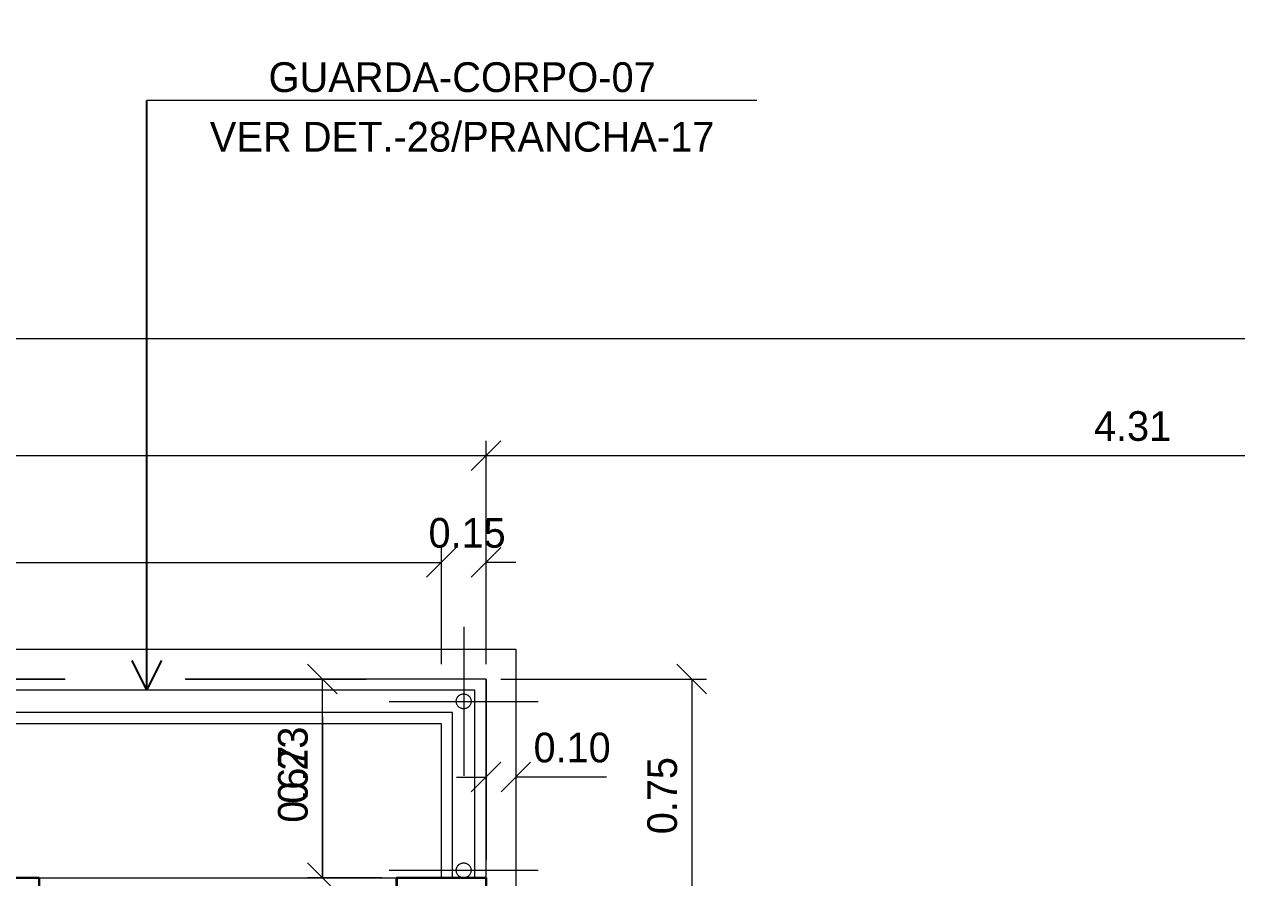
# Model space of a CAD drawing. Header units: metres. Extents: x 2.9 to 62.3, y 8 to 50.1.
# Drawn here: x 21.414 to 25.485, y 42.022 to 44.887 of the extents above; entities that cross this region are included whole.
import ezdxf
from ezdxf.enums import TextEntityAlignment as Align

# ---------------------------------------------------------------- set-up
doc = ezdxf.new("R2010")
doc.units = ezdxf.units.M
doc.header["$MEASUREMENT"] = 0
for name, pattern in [('DGN Style 2', [1.009767, 0.60586, -0.403907]), ('DGN Style 3', [1.413674, 1.009767, -0.403907]), ('DGN Style 4', [1.616637, 0.807814, -0.403907, 0.00101, -0.403907])]:
    doc.linetypes.add(name, pattern=pattern)
doc.layers.get('Defpoints').update_dxf_attribs({"lineweight": 0})
for name, color, linetype, lineweight in [('CORNIJAS_VAR NA PLANTA PTIPO 1', 7, 'Continuous', 0), ('Cotas', 13, 'Continuous', 0), ('Level 1', 7, 'Continuous', 0), ('Level 12', 7, 'Continuous', 0), ('Level 24-1', 7, 'Continuous', 0), ('Level 50', 7, 'Continuous', 0), ('Level 62-1', 7, 'Continuous', 0), ('Level 7', 7, 'Continuous', 0)]:
    doc.layers.add(name, color=color, linetype=linetype, lineweight=lineweight)
doc.styles.add('Style-INTL_ENGINEERING', font='INTL_ENGINEERING.shx')
doc.dimstyles.get("Standard").update_dxf_attribs({"dimtxt": 0.18, "dimasz": 0.18, "dimexe": 0.18, "dimexo": 0.0625, "dimgap": 0.09, "dimtad": 0, "dimtih": 1, "dimtoh": 1, "dimdec": 4, "dimzin": 1, "dimdsep": 46, "dimtxsty": 'Standard', "dimcen": 0, "dimadec": 0, "dimazin": 0, "dimtfac": 1, "dimtdec": 4, "dimtofl": 0, "dimtmove": 0, "dimatfit": 3, "dimfxl": 0, "dimtolj": 1, "dimtzin": 1, "dimarcsym": 0})

# ---------------------------------------------------------------- blocks, each defined once
blk = doc.blocks.new('_Oblique')
at = {"color": 0, "linetype": 'ByBlock', "lineweight": -2}
blk.add_line((0.5, 0.5), (-0.5, -0.5), dxfattribs=at)
blk = doc.blocks.new('*D571')
at = {"layer": 'Cotas', "color": 2, "linetype": 'Continuous', "lineweight": 0}
for p, q in [((17.9845, 42.7385), (17.9845, 43.13)), ((22.8146, 42.7385), (22.8146, 43.13)), ((17.9845, 43.0805), (22.8146, 43.0805))]:
    blk.add_line(p, q, dxfattribs=at)
at = {"layer": 'Defpoints'}
for p in [(20.3996, 43.0805), (22.8146, 43.0805), (17.9845, 42.689), (22.8146, 42.689)]:
    blk.add_point(p, dxfattribs=at)
at = {"layer": 'Cotas', "color": 2, "linetype": 'Continuous', "lineweight": 0, "xscale": 0.0995, "yscale": 0.0995, "zscale": 0.0995, "rotation": 180}
blk.add_blockref('_Oblique', (17.9845, 43.0805), dxfattribs=at)
at = {"layer": 'Cotas', "color": 2, "linetype": 'Continuous', "lineweight": 0, "xscale": 0.0995, "yscale": 0.0995, "zscale": 0.0995}
blk.add_blockref('_Oblique', (22.8146, 43.0805), dxfattribs=at)
at = {"layer": 'Cotas', "color": 2, "linetype": 'Continuous', "lineweight": 0, "style": 'Style-INTL_ENGINEERING'}
blk.add_text('4.83', height=0.0995, dxfattribs=at).set_placement((20.2578, 43.1797), align=Align.MIDDLE_LEFT)
blk = doc.blocks.new('*D572')
at = {"layer": 'Cotas', "color": 2, "linetype": 'Continuous', "lineweight": 0}
for p, q in [((22.8146, 42.7385), (22.8146, 43.13)), ((22.9646, 42.7385), (22.9646, 43.13)), ((22.7151, 43.0805), (22.8146, 43.0805)), ((23.0641, 43.0805), (22.9646, 43.0805))]:
    blk.add_line(p, q, dxfattribs=at)
at = {"layer": 'Defpoints'}
for p in [(22.8896, 43.0805), (22.9646, 43.0805), (22.8146, 42.689), (22.9646, 42.689)]:
    blk.add_point(p, dxfattribs=at)
at = {"layer": 'Cotas', "color": 2, "linetype": 'Continuous', "lineweight": 0, "xscale": 0.0995, "yscale": 0.0995, "zscale": 0.0995}
blk.add_blockref('_Oblique', (22.8146, 43.0805), dxfattribs=at)
at = {"layer": 'Cotas', "color": 2, "linetype": 'Continuous', "lineweight": 0, "xscale": 0.0995, "yscale": 0.0995, "zscale": 0.0995, "rotation": 180}
blk.add_blockref('_Oblique', (22.9646, 43.0805), dxfattribs=at)
at = {"layer": 'Cotas', "color": 2, "linetype": 'Continuous', "lineweight": 0, "style": 'Style-INTL_ENGINEERING'}
blk.add_text('0.15', height=0.0995, dxfattribs=at).set_placement((22.7715, 43.1797), align=Align.MIDDLE_LEFT)
blk = doc.blocks.new('*D575')
at = {"layer": 'Cotas', "color": 2, "linetype": 'Continuous', "lineweight": 0}
for p, q in [((15.1845, 42.8385), (15.1845, 43.4886)), ((22.9646, 42.7385), (22.9646, 43.4886)), ((15.1845, 43.4391), (22.9646, 43.4391))]:
    blk.add_line(p, q, dxfattribs=at)
at = {"layer": 'Defpoints'}
for p in [(19.0745, 43.4391), (22.9646, 43.4391), (15.1845, 42.789), (22.9646, 42.689)]:
    blk.add_point(p, dxfattribs=at)
at = {"layer": 'Cotas', "color": 2, "linetype": 'Continuous', "lineweight": 0, "xscale": 0.0995, "yscale": 0.0995, "zscale": 0.0995, "rotation": 180}
blk.add_blockref('_Oblique', (15.1845, 43.4391), dxfattribs=at)
at = {"layer": 'Cotas', "color": 2, "linetype": 'Continuous', "lineweight": 0, "xscale": 0.0995, "yscale": 0.0995, "zscale": 0.0995}
blk.add_blockref('_Oblique', (22.9646, 43.4391), dxfattribs=at)
at = {"layer": 'Cotas', "color": 2, "linetype": 'Continuous', "lineweight": 0, "style": 'Style-INTL_ENGINEERING'}
blk.add_text('7.78', height=0.0995, dxfattribs=at).set_placement((18.9328, 43.5384), align=Align.MIDDLE_LEFT)
blk = doc.blocks.new('*D576')
at = {"layer": 'Cotas', "color": 2, "linetype": 'Continuous', "lineweight": 0}
for p, q in [((22.9646, 42.7385), (22.9646, 43.4886)), ((27.2738, 43.1386), (27.2738, 43.4886)), ((22.9646, 43.4391), (27.2738, 43.4391))]:
    blk.add_line(p, q, dxfattribs=at)
at = {"layer": 'Defpoints'}
for p in [(25.1192, 43.4391), (27.2738, 43.4391), (27.2738, 43.0891), (22.9646, 42.689)]:
    blk.add_point(p, dxfattribs=at)
at = {"layer": 'Cotas', "color": 2, "linetype": 'Continuous', "lineweight": 0, "xscale": 0.0995, "yscale": 0.0995, "zscale": 0.0995, "rotation": 180}
blk.add_blockref('_Oblique', (22.9646, 43.4391), dxfattribs=at)
at = {"layer": 'Cotas', "color": 2, "linetype": 'Continuous', "lineweight": 0, "xscale": 0.0995, "yscale": 0.0995, "zscale": 0.0995}
blk.add_blockref('_Oblique', (27.2738, 43.4391), dxfattribs=at)
at = {"layer": 'Cotas', "color": 2, "linetype": 'Continuous', "lineweight": 0, "style": 'Style-INTL_ENGINEERING'}
blk.add_text('4.31', height=0.0995, dxfattribs=at).set_placement((25.0055, 43.5384), align=Align.MIDDLE_LEFT)
blk = doc.blocks.new('*D321')
at = {"layer": 'Cotas', "color": 2, "linetype": 'Continuous', "lineweight": 0}
for p, q in [((14.1346, 42.7385), (14.1346, 43.8809)), ((27.2738, 43.4886), (27.2738, 43.8809)), ((27.2738, 43.8314), (14.1346, 43.8314))]:
    blk.add_line(p, q, dxfattribs=at)
at = {"layer": 'Defpoints'}
for p in [(14.1346, 43.8314), (20.7042, 43.8314), (27.2738, 43.4391), (14.1346, 42.689)]:
    blk.add_point(p, dxfattribs=at)
at = {"layer": 'Cotas', "color": 2, "linetype": 'Continuous', "lineweight": 0, "xscale": 0.0995, "yscale": 0.0995, "zscale": 0.0995, "rotation": 180}
blk.add_blockref('_Oblique', (14.1346, 43.8314), dxfattribs=at)
at = {"layer": 'Cotas', "color": 2, "linetype": 'Continuous', "lineweight": 0, "xscale": 0.0995, "yscale": 0.0995, "zscale": 0.0995}
blk.add_blockref('_Oblique', (27.2738, 43.8314), dxfattribs=at)
at = {"layer": 'Cotas', "color": 2, "linetype": 'Continuous', "lineweight": 0, "style": 'Style-INTL_ENGINEERING'}
blk.add_text('13.14', height=0.0995, dxfattribs=at).set_placement((20.5739, 43.9306), align=Align.MIDDLE_LEFT)
blk = doc.blocks.new('*D647')
at = {"layer": 'Cotas', "color": 2, "linetype": 'Continuous', "lineweight": 0}
for p, q in [((22.4151, 42.5624), (22.4151, 42.0217)), ((22.6151, 42.0217), (22.3656, 42.0217)), ((22.615, 41.789), (22.3656, 41.789)), ((22.4151, 41.6895), (22.4151, 41.789))]:
    blk.add_line(p, q, dxfattribs=at)
at = {"layer": 'Defpoints'}
for p in [(22.4151, 42.4163), (22.4151, 42.0217), (22.6646, 42.0217), (22.6645, 41.789)]:
    blk.add_point(p, dxfattribs=at)
at = {"layer": 'Cotas', "color": 2, "linetype": 'Continuous', "lineweight": 0, "xscale": 0.0995, "yscale": 0.0995, "zscale": 0.0995}
for p, rotation in [((22.4151, 42.0217), 270), ((22.4151, 41.789), 90)]:
    blk.add_blockref('_Oblique', p, dxfattribs=dict(at, rotation=rotation))
at = {"layer": 'Cotas', "color": 2, "linetype": 'Continuous', "lineweight": 0, "style": 'Style-INTL_ENGINEERING'}
blk.add_text('0.23', height=0.0995, rotation=90, dxfattribs=at).set_placement((22.3159, 42.2702), align=Align.MIDDLE_LEFT)
blk = doc.blocks.new('*D648')
at = {"layer": 'Cotas', "color": 2, "linetype": 'Continuous', "lineweight": 0}
for p, q in [((22.9151, 42.689), (22.3656, 42.689)), ((22.4151, 42.0217), (22.4151, 42.689)), ((22.6151, 42.0217), (22.3656, 42.0217))]:
    blk.add_line(p, q, dxfattribs=at)
at = {"layer": 'Defpoints'}
for p in [(22.4151, 42.689), (22.9646, 42.689), (22.4151, 42.3554), (22.6646, 42.0217)]:
    blk.add_point(p, dxfattribs=at)
at = {"layer": 'Cotas', "color": 2, "linetype": 'Continuous', "lineweight": 0, "xscale": 0.0995, "yscale": 0.0995, "zscale": 0.0995}
for p, rotation in [((22.4151, 42.689), 90), ((22.4151, 42.0217), 270)]:
    blk.add_blockref('_Oblique', p, dxfattribs=dict(at, rotation=rotation))
at = {"layer": 'Cotas', "color": 2, "linetype": 'Continuous', "lineweight": 0, "style": 'Style-INTL_ENGINEERING'}
blk.add_text('0.67', height=0.0995, rotation=90, dxfattribs=at).set_placement((22.3159, 42.2065), align=Align.MIDDLE_LEFT)
blk = doc.blocks.new('*D333')
at = {"layer": 'Cotas', "color": 2, "linetype": 'Continuous', "lineweight": 0}
for p, q in [((23.0141, 42.689), (23.7044, 42.689)), ((23.6549, 42.689), (23.6549, 41.939)), ((23.114, 41.939), (23.7044, 41.939))]:
    blk.add_line(p, q, dxfattribs=at)
at = {"layer": 'Defpoints'}
for p in [(22.9646, 42.689), (23.6549, 42.314), (23.0646, 41.939), (23.6549, 41.939)]:
    blk.add_point(p, dxfattribs=at)
at = {"layer": 'Cotas', "color": 2, "linetype": 'Continuous', "lineweight": 0, "xscale": 0.0995, "yscale": 0.0995, "zscale": 0.0995}
for p, rotation in [((23.6549, 42.689), 90), ((23.6549, 41.939), 270)]:
    blk.add_blockref('_Oblique', p, dxfattribs=dict(at, rotation=rotation))
at = {"layer": 'Cotas', "color": 2, "linetype": 'Continuous', "lineweight": 0, "style": 'Style-INTL_ENGINEERING'}
blk.add_text('0.75', height=0.0995, rotation=90, dxfattribs=at).set_placement((23.5557, 42.1679), align=Align.MIDDLE_LEFT)
blk = doc.blocks.new('TerminatorOpen')
at = {"color": 0, "linetype": 'ByBlock', "lineweight": -2}
for q in [(-1, 0.5), (-1, 0), (-1, -0.5)]:
    blk.add_line((0, 0), q, dxfattribs=at)
blk = doc.blocks.new('*D366')
at = {"layer": 'Cotas', "color": 2, "linetype": 'Continuous', "lineweight": 0}
for p, q in [((22.9646, 42.6395), (22.9646, 42.3102)), ((23.0646, 42.6395), (23.0646, 42.3102)), ((22.8651, 42.3597), (22.9646, 42.3597)), ((23.3689, 42.3597), (23.0646, 42.3597))]:
    blk.add_line(p, q, dxfattribs=at)
at = {"layer": 'Defpoints'}
for p in [(22.9646, 42.689), (23.0646, 42.689), (23.0646, 42.3597), (23.2465, 42.3597)]:
    blk.add_point(p, dxfattribs=at)
at = {"layer": 'Cotas', "color": 2, "linetype": 'Continuous', "lineweight": 0, "xscale": 0.0995, "yscale": 0.0995, "zscale": 0.0995}
blk.add_blockref('_Oblique', (22.9646, 42.3597), dxfattribs=at)
at = {"layer": 'Cotas', "color": 2, "linetype": 'Continuous', "lineweight": 0, "xscale": 0.0995, "yscale": 0.0995, "zscale": 0.0995, "rotation": 180}
blk.add_blockref('_Oblique', (23.0646, 42.3597), dxfattribs=at)
at = {"layer": 'Cotas', "color": 2, "linetype": 'Continuous', "lineweight": 0, "style": 'Style-INTL_ENGINEERING'}
blk.add_text('0.10', height=0.0995, dxfattribs=at).set_placement((23.1241, 42.459), align=Align.MIDDLE_LEFT)
blk = doc.blocks.new('*U197')
at = {"layer": 'Level 1', "color": 3, "linetype": 'DGN Style 4', "lineweight": 0}
for p, q in [((0, 0.25), (0, -0.25)), ((0.25, 0), (-0.25, 0))]:
    blk.add_line(p, q, dxfattribs=at)
at = {"layer": 'Level 50', "color": 190, "linetype": 'DGN Style 2', "lineweight": 0, "extrusion": (0, 0, -1)}
blk.add_circle((0, 0), 0.025, dxfattribs=at)
blk = doc.blocks.new('*U198')
at = {"layer": 'Level 1', "color": 3, "linetype": 'DGN Style 4', "lineweight": 0}
blk.add_line((0.25, 0), (-0.25, 0), dxfattribs=at)
at = {"layer": 'Level 50', "color": 190, "linetype": 'DGN Style 2', "lineweight": 0, "extrusion": (0, 0, -1)}
blk.add_circle((0, 0), 0.025, dxfattribs=at)
blk = doc.blocks.new('*U173')
at = {"layer": 'CORNIJAS_VAR NA PLANTA PTIPO 1', "color": 7, "linetype": 'Continuous', "lineweight": 13, "flags": 128}
blk.add_lwpolyline([(-12.5153, 4.89), (-12.5153, 4.99), (-7.4353, 4.99), (-7.4353, 4.14)], dxfattribs=at)
at = {"layer": 'Level 50', "color": 190, "linetype": 'Continuous', "lineweight": 13}
for p, q in [((-7.5728, 4.8525), (-12.5153, 4.8525)), ((-7.5728, 4.2227), (-7.5728, 4.8525)), ((-7.6478, 4.7775), (-12.5153, 4.7775)), ((-7.6478, 4.2227), (-7.6478, 4.7775))]:
    blk.add_line(p, q, dxfattribs=at)
at = {"layer": 'Level 7', "color": 7, "linetype": 'DGN Style 3', "lineweight": 13}
for p, q in [((-7.5353, 4.89), (-12.5153, 4.89)), ((-7.5353, 4.2227), (-7.5353, 4.89))]:
    blk.add_line(p, q, dxfattribs=at)
at = {"layer": 'Level 7', "color": 7, "linetype": 'Continuous', "lineweight": 13}
for p, q in [((-7.6853, 4.74), (-12.5153, 4.74)), ((-7.6853, 4.2227), (-7.6853, 4.74))]:
    blk.add_line(p, q, dxfattribs=at)
at = {"layer": 'Level 50', "color": 190, "linetype": 'DGN Style 2', "lineweight": 0, "extrusion": (0, 0, -1)}
for name, p in [('*U197', (7.6103, 4.815)), ('*U198', (7.6103, 4.2477))]:
    blk.add_blockref(name, p, dxfattribs=at)

msp = doc.modelspace()

# ---------------------------------------------------------------- linework, layer by layer
at = {"layer": 'CORNIJAS_VAR NA PLANTA PTIPO 1', "color": 7, "linetype": 'Continuous', "lineweight": 30}
for p, q in [((21.4645, 42.0217), (21.4645, 41.789)), ((21.4645, 42.0217), (21.4645, 41.789)), ((22.6646, 42.0217), (22.6645, 41.789)), ((22.9645, 42.0217), (22.6645, 42.0217)), ((22.6645, 41.789), (22.6645, 42.0217)), ((22.9645, 42.0217), (22.9645, 41.939))]:
    msp.add_line(p, q, dxfattribs=at)
at = {"layer": 'CORNIJAS_VAR NA PLANTA PTIPO 1', "color": 7, "linetype": 'Continuous', "lineweight": 0}
msp.add_line((21.4645, 42.0217), (22.6646, 42.0217), dxfattribs=at)
at = {"layer": 'CORNIJAS_VAR NA PLANTA PTIPO 1', "color": 7, "linetype": 'Continuous', "lineweight": 30, "flags": 128}
msp.add_lwpolyline([(21.4645, 42.0217), (19.0595, 42.0217), (19.0595, 41.939)], dxfattribs=at)
at = {"layer": 'Level 12', "color": 2, "linetype": 'Continuous', "lineweight": 13}
msp.add_line((23.8741, 44.6317), (21.8261, 44.6317), dxfattribs=at)
at = {"layer": 'Level 24-1', "color": 7, "linetype": 'DGN Style 2', "lineweight": 0, "flags": 128}
msp.add_lwpolyline([(33.7253, 41.9391), (38.0346, 41.939), (38.0346, 42.689), (46.8646, 42.689), (46.8646, 41.289), (50.6245, 41.289), (50.6245, 34.579), (49.9246, 34.579), (49.9246, 34.079), (49.3745, 33.529), (39.8467, 33.529), (39.2267, 32.909), (31.9114, 32.909), (31.6938, 33.1263), (29.3053, 33.1263), (29.0877, 32.909), (21.7724, 32.909), (21.1524, 33.529), (11.6245, 33.529), (11.0746, 34.079), (11.0746, 34.579), (10.3745, 34.579), (10.3745, 41.289), (14.1346, 41.289), (14.1346, 42.689), (22.9645, 42.689), (22.9645, 41.939), (27.2738, 41.939), (27.2738, 46.7246), (33.7241, 46.7246), (33.7253, 41.9391)], dxfattribs=at)

# ---------------------------------------------------------------- block references
at = {"layer": 'Level 62-1', "color": 7, "linetype": 'Continuous', "lineweight": 13}
msp.add_blockref('*U173', (30.4998, 37.799), dxfattribs=at)

# ---------------------------------------------------------------- texts
at = {"layer": 'Level 12', "color": 2, "linetype": 'Continuous', "lineweight": 13, "insert": (22.8844, 44.609), "char_height": 0.099999, "attachment_point": 5, "line_spacing_factor": 1.200006, "style": 'Style-INTL_ENGINEERING'}
msp.add_mtext('GUARDA-CORPO-07\\PVER DET.-28/PRANCHA-17\\P', dxfattribs=at)

# ---------------------------------------------------------------- dimensions: what is measured, and where the dimension line sits
at = {"layer": 'Cotas', "color": 2, "linetype": 'Continuous', "lineweight": 0}
for base, p1, p2, angle, picture, middle in [((14.1346, 43.8314), (27.2738, 43.4391), (14.1346, 42.689), 180, '*D321', (20.7042, 43.8314)), ((22.4151, 42.689), (22.6646, 42.0217), (22.9645, 42.689), 90, '*D648', (22.4151, 42.3554)), ((23.6549, 41.939), (22.9645, 42.689), (23.0646, 41.939), 270, '*D333', (23.6549, 42.314))]:
    dim = msp.add_linear_dim(base=base, p1=p1, p2=p2, angle=angle, dimstyle='Standard', override={"dimtxt": 0.0995, "dimasz": 0.0995, "dimexe": 0.0495, "dimexo": 0.0495, "dimgap": 0.0495, "dimtad": 1, "dimtih": 0, "dimtoh": 0, "dimdec": 2, "dimzin": 3, "dimtxsty": 'Style-INTL_ENGINEERING', "dimblk": 'Oblique', "dimclre": 2, "dimtdec": 2, "dimatfit": 1, "dimtolj": 0, "dimtzin": 3, "dimlwe": 0}, dxfattribs=at)
    dim.commit()
    dim.dimension.update_dxf_attribs({"geometry": picture, "text_midpoint": middle})
for base, p1, p2, picture, middle in [((22.9645, 43.4391), (15.1845, 42.789), (22.9645, 42.689), '*D575', (19.0745, 43.4391)), ((27.2738, 43.4391), (22.9645, 42.689), (27.2738, 43.0891), '*D576', (25.1192, 43.4391)), ((22.8146, 43.0805), (17.9845, 42.689), (22.8146, 42.689), '*D571', (20.3996, 43.0805))]:
    dim = msp.add_linear_dim(base=base, p1=p1, p2=p2, dimstyle='Standard', override={"dimtxt": 0.0995, "dimasz": 0.0995, "dimexe": 0.0495, "dimexo": 0.0495, "dimgap": 0.0495, "dimtad": 1, "dimtih": 0, "dimtoh": 0, "dimdec": 2, "dimzin": 3, "dimtxsty": 'Style-INTL_ENGINEERING', "dimblk": 'Oblique', "dimclre": 2, "dimtdec": 2, "dimatfit": 1, "dimfrac": 2, "dimtolj": 0, "dimtzin": 3, "dimlwe": 0}, dxfattribs=at)
    dim.commit()
    dim.dimension.update_dxf_attribs({"geometry": picture, "text_midpoint": middle})
for base, p1, p2, picture, middle in [((22.9645, 43.0805), (22.8146, 42.689), (22.9645, 42.689), '*D572', (22.8896, 43.0805)), ((23.0646, 42.3597), (22.9645, 42.689), (23.0646, 42.689), '*D366', (23.2465, 42.3597))]:
    dim = msp.add_linear_dim(base=base, p1=p1, p2=p2, dimstyle='Standard', override={"dimtxt": 0.0995, "dimasz": 0.0995, "dimexe": 0.0495, "dimexo": 0.0495, "dimgap": 0.0495, "dimtad": 1, "dimtih": 0, "dimtoh": 0, "dimdec": 2, "dimzin": 3, "dimtxsty": 'Style-INTL_ENGINEERING', "dimblk": 'Oblique', "dimclre": 2, "dimtdec": 2, "dimatfit": 1, "dimfrac": 2, "dimtolj": 0, "dimtzin": 3, "dimlwe": 0}, dxfattribs=at)
    dim.commit()
    dim.dimension.update_dxf_attribs({"geometry": picture, "text_midpoint": middle, "dimtype": 160})
dim = msp.add_linear_dim(base=(22.4151, 42.0217), p1=(22.6645, 41.789), p2=(22.6646, 42.0217), angle=90, dimstyle='Standard', override={"dimtxt": 0.0995, "dimasz": 0.0995, "dimexe": 0.0495, "dimexo": 0.0495, "dimgap": 0.0495, "dimtad": 1, "dimtih": 0, "dimtoh": 0, "dimdec": 2, "dimzin": 3, "dimtxsty": 'Style-INTL_ENGINEERING', "dimblk": 'Oblique', "dimclre": 2, "dimtdec": 2, "dimatfit": 1, "dimtolj": 0, "dimtzin": 3, "dimlwe": 0}, dxfattribs=at)
dim.commit()
dim.dimension.update_dxf_attribs({"geometry": '*D647', "text_midpoint": (22.4151, 42.4163), "dimtype": 160})

# ---------------------------------------------------------------- leaders
at = {"layer": 'Level 12', "color": 2, "linetype": 'Continuous', "lineweight": 13}
msp.add_leader([(21.8261, 42.6515), (21.8261, 44.6317)], dimstyle='Standard', override={"dimtxt": 0.0995, "dimasz": 0.0995, "dimgap": 0, "dimtad": 1, "dimtxsty": 'Style-INTL_ENGINEERING', "dimldrblk": 'TerminatorOpen'}, dxfattribs=at)

doc.saveas('drawing.dxf')
